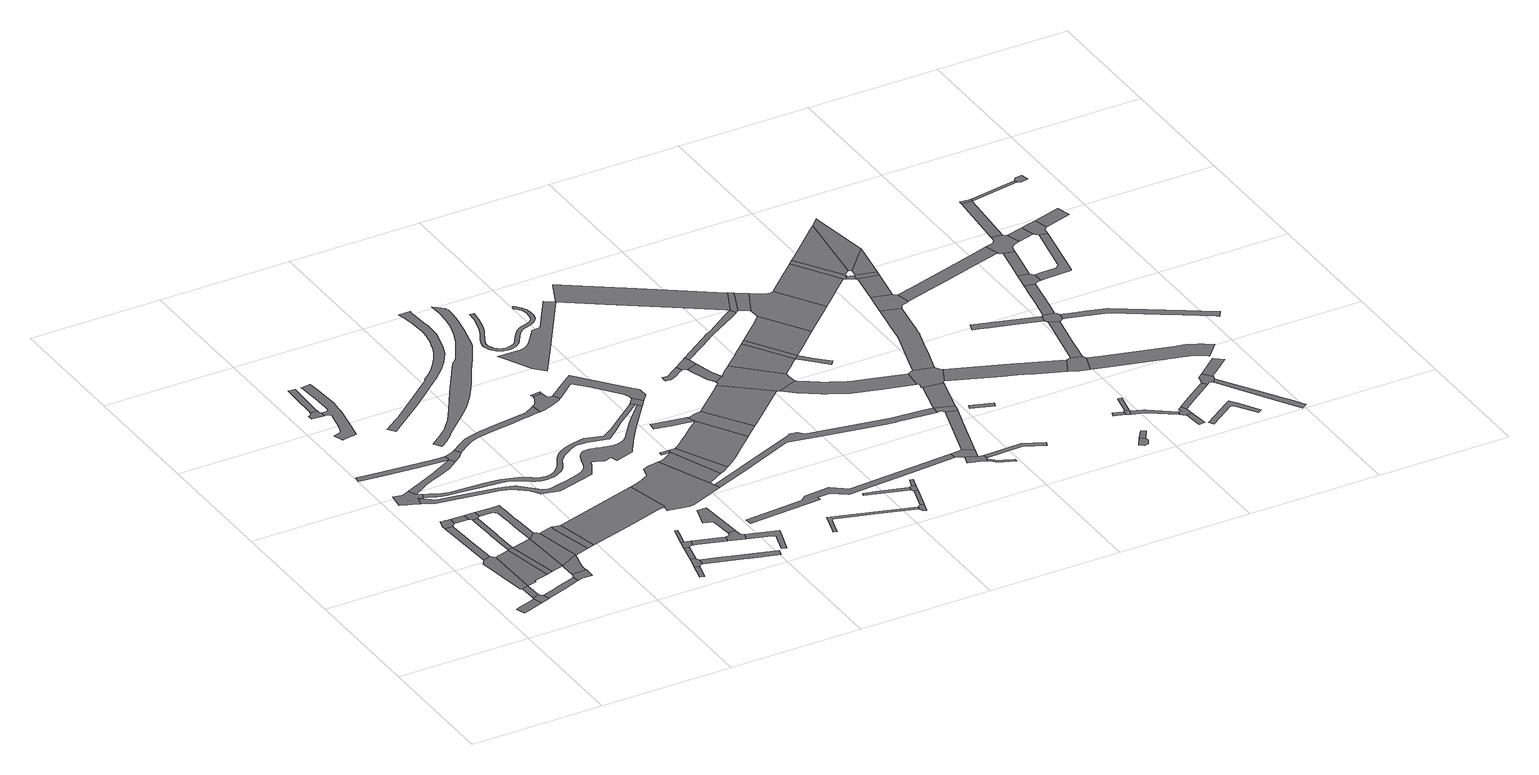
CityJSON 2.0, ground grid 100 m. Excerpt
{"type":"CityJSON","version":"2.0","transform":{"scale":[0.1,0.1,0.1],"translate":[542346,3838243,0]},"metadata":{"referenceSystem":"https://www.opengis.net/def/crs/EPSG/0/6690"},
"CityObjects":{
"road1":{"type":"Road","attributes":{"RoadStructureAttribute.sectionType":"1"},"geometry":[{"type":"MultiSurface","lod":"1","boundaries":[[[0,1,2,3,4,5,6,7]]]}]},
"road2":{"type":"Road","geometry":[{"type":"MultiSurface","lod":"1","boundaries":[[[8,9,10,0,7,11,12]]]}]},
"road3":{"type":"Road","attributes":{"RoadStructureAttribute.sectionType":"1"},"geometry":[{"type":"MultiSurface","lod":"1","boundaries":[[[13,14,10,9]]]}]},
"road4":{"type":"Road","geometry":[{"type":"MultiSurface","lod":"1","boundaries":[[[15,16,17,18,14,13,19]]]}]},
"road5":{"type":"Road","attributes":{"RoadStructureAttribute.sectionType":"1"},"geometry":[{"type":"MultiSurface","lod":"1","boundaries":[[[20,21,22,23,16,15]]]}]},
"road6":{"type":"Road","attributes":{"RoadStructureAttribute.sectionType":"1"},"geometry":[{"type":"MultiSurface","lod":"1","boundaries":[[[24,25,26,27,12,11,28,29,30,31]]]}]},
"road7":{"type":"Road","attributes":{"RoadStructureAttribute.sectionType":"1"},"geometry":[{"type":"MultiSurface","lod":"1","boundaries":[[[32,19,13,33,34,35,36]]]}]},
"road8":{"type":"Road","geometry":[{"type":"MultiSurface","lod":"1","boundaries":[[[37,38,39,40,41,23,22,42,43]]]}]},
"road9":{"type":"Road","geometry":[{"type":"MultiSurface","lod":"1","boundaries":[[[44,45,32,36,46]]]}]},
"road10":{"type":"Road","geometry":[{"type":"MultiSurface","lod":"1","boundaries":[[[47,48,49,50,51,52,53,54,55,56,57,58]]]}]},
"road11":{"type":"Road","attributes":{"RoadStructureAttribute.sectionType":"1"},"geometry":[{"type":"MultiSurface","lod":"1","boundaries":[[[43,42,59,60,61]]]}]},
"road12":{"type":"Road","attributes":{"RoadStructureAttribute.sectionType":"1"},"geometry":[{"type":"MultiSurface","lod":"1","boundaries":[[[62,44,46,63,64]]]}]},
"road13":{"type":"Road","attributes":{"RoadStructureAttribute.sectionType":"1"},"geometry":[{"type":"MultiSurface","lod":"1","boundaries":[[[65,66,67,68,69,70,71,72,73,74,75,76,77,45,44]]]}]},
"road14":{"type":"Road","geometry":[{"type":"MultiSurface","lod":"1","boundaries":[[[78,79,80,81,82,83,24,31,84,85]]]}]},
"road15":{"type":"Road","geometry":[{"type":"MultiSurface","lod":"1","boundaries":[[[86,61,60,70,69,87,88]]]}]},
"road16":{"type":"Road","attributes":{"RoadStructureAttribute.sectionType":"1"},"geometry":[{"type":"MultiSurface","lod":"1","boundaries":[[[89,90,91,92,64,93,94,95,81,80]]]}]},
"road17":{"type":"Road","attributes":{"RoadStructureAttribute.sectionType":"1"},"geometry":[{"type":"MultiSurface","lod":"1","boundaries":[[[96,97,98,99,100,101,102,103,88,87,104,105,106,107,108,109,110,62,111]]]}]},
"road18":{"type":"Road","geometry":[{"type":"MultiSurface","lod":"1","boundaries":[[[112,113,111,62,64,92,114]]]}]},
"road19":{"type":"Road","geometry":[{"type":"MultiSurface","lod":"1","boundaries":[[[115,116,117,118,119,120,121,122,123,124]]]}]},
"road20":{"type":"Road","geometry":[{"type":"MultiSurface","lod":"1","boundaries":[[[123,125,47,58,126,127,128,129,130,131]]]}]},
"road21":{"type":"Road","geometry":[{"type":"MultiSurface","lod":"1","boundaries":[[[132,133,134,114,92,135,136,137]]]}]},
"road22":{"type":"Road","geometry":[{"type":"MultiSurface","lod":"1","boundaries":[[[138,139,140,141,142,143,144,145,146,147,148,149]]]}]},
"road23":{"type":"Road","geometry":[{"type":"MultiSurface","lod":"1","boundaries":[[[150,137,136,151,152]]]}]},
"road24":{"type":"Road","attributes":{"RoadStructureAttribute.sectionType":"1"},"geometry":[{"type":"MultiSurface","lod":"1","boundaries":[[[153,154,155,138,149,156,157,158,159]]]}]},
"road25":{"type":"Road","geometry":[{"type":"MultiSurface","lod":"1","boundaries":[[[160,161,162,163,164,165,166,167,168,169,170,171,172,173,174,175,176,177,178,179,180,181,182,183,145,144,184,185,186,187,188,189,190,191,192,193,194,195,196,197,198]]]}]},
"road26":{"type":"Road","geometry":[{"type":"MultiSurface","lod":"1","boundaries":[[[199,200,124,123,131,201,202,203]]]}]},
"road27":{"type":"Road","attributes":{"RoadStructureAttribute.sectionType":"1"},"geometry":[{"type":"MultiSurface","lod":"1","boundaries":[[[204,205,206,207]]]}]},
"road28":{"type":"Road","geometry":[{"type":"MultiSurface","lod":"1","boundaries":[[[208,209,204,207,210,211,212,213,214,215,216]]]}]},
"road29":{"type":"Road","attributes":{"RoadStructureAttribute.sectionType":"7"},"geometry":[{"type":"MultiSurface","lod":"1","boundaries":[[[217,218,219,152,151,220,221,222,223,224]]]}]},
"road30":{"type":"Road","attributes":{"RoadStructureAttribute.sectionType":"1"},"geometry":[{"type":"MultiSurface","lod":"1","boundaries":[[[225,208,216,226,227]]]}]},
"road31":{"type":"Road","geometry":[{"type":"MultiSurface","lod":"1","boundaries":[[[228,225,227,229,230,231,232,233]]]}]},
"road32":{"type":"Road","geometry":[{"type":"MultiSurface","lod":"1","boundaries":[[[234,235,236,237,228,233]]]}]},
"road33":{"type":"Road","attributes":{"RoadStructureAttribute.sectionType":"1"},"geometry":[{"type":"MultiSurface","lod":"1","boundaries":[[[238,239,240,241,242,243,244,245,246,247,248,249,250,251,252,253,254,255,256,257,258,259,260,261,262,263,264,265,266,267,268,269,270,271,272,273,274,275,276,277,278,279,280,281,282,283,284,285,286,287,288,289,290,291,292,293,294,295,296,297,298,299,300,301,302,303,304,305,306,307,308,55,54,309,310,311,312,313,314,315,316,317,318,319,320,321,322,323,324,325,326,327,328,329,330,331,332,333,334,335,336,337]]]}]},
"road34":{"type":"Road","geometry":[{"type":"MultiSurface","lod":"1","boundaries":[[[338,339,340,341,342,343,344,345,346,347,348,349,350,351,352,353,354,355,356,357,358,359,360,361,362,363,364,365,366,367,368,369,370,371,372,373,374,375,376,377,378,379,380,381,382,383,384,385,386,387,57,56,388,389,390,391,392,393,394,395,396,397,398,399,400,401,402,403,404,405,406,407,408,409,410,411,412,413,414,415,416,417,418,419,420,421,422,423,424,425,426,427,428,429,430,431,432]]]}]},
"road35":{"type":"Road","attributes":{"RoadStructureAttribute.sectionType":"1"},"geometry":[{"type":"MultiSurface","lod":"1","boundaries":[[[433,232,231,434,435,436,437]]]}]},
"road36":{"type":"Road","attributes":{"RoadStructureAttribute.sectionType":"1"},"geometry":[{"type":"MultiSurface","lod":"1","boundaries":[[[438,439,440,213,212,441,442,443,444,445]]]}]},
"road37":{"type":"Road","attributes":{"RoadStructureAttribute.sectionType":"1"},"geometry":[{"type":"MultiSurface","lod":"1","boundaries":[[[446,447,448,449,450,451,452,453,454,455,456,457,458,459,460,461,462,199,203,463,464,465,466,467,468,469,470,471,472,473,474]]]}]},
"road38":{"type":"Road","attributes":{"function":"1","RoadStructureAttribute.sectionType":"1"},"geometry":[{"type":"MultiSurface","lod":"1","boundaries":[[[475,476,477,478,479,480,481,482,483,484,485,486,487,488,489,490,491,492,493,494,495,496,497,498,499,500,501,502,503,504,505,506,507,508,509,510,511,512,513,514,515,516,517,518,519,520,521]]]}]},
"road39":{"type":"Road","geometry":[{"type":"MultiSurface","lod":"1","boundaries":[[[522,523,524,525,526,527,528,529,530,531,532,437,436,533,534]]]}]},
"road40":{"type":"Road","attributes":{"RoadStructureAttribute.sectionType":"1"},"geometry":[{"type":"MultiSurface","lod":"1","boundaries":[[[535,536,537,538,527,526]]]}]},
"road41":{"type":"Road","attributes":{"function":"1","RoadStructureAttribute.sectionType":"1"},"geometry":[{"type":"MultiSurface","lod":"1","boundaries":[[[539,540,541,542,543,544,545,546,547,548,549,550,551,552,553,554,555,556,557,558,559,560,561,562,563,564,565,566,567,568,569,570,571,572,573,574,575,576,577,578,579,580,581,582,583,584,585]]]}]},
"road42":{"type":"Road","attributes":{"RoadStructureAttribute.sectionType":"1"},"geometry":[{"type":"MultiSurface","lod":"1","boundaries":[[[586,587,534,533,588,589,590,591,592,593,594,595,596]]]}]},
"road43":{"type":"Road","geometry":[{"type":"MultiSurface","lod":"1","boundaries":[[[597,598,599,600,601,602,603,604,605,606,607,608,217,224,609,610,611,612,613,614,615,616,617,618,619,620,621]]]}]},
"road44":{"type":"Road","attributes":{"RoadStructureAttribute.sectionType":"1"},"geometry":[{"type":"MultiSurface","lod":"1","boundaries":[[[622,623,624,625,626,627,628,629,630,631,632,633,446,474,634,635,636,637,638]]]}]},
"road45":{"type":"Road","geometry":[{"type":"MultiSurface","lod":"1","boundaries":[[[639,640,641,642,628,627]]]}]},
"road46":{"type":"Road","attributes":{"RoadStructureAttribute.sectionType":"1"},"geometry":[{"type":"MultiSurface","lod":"1","boundaries":[[[643,644,645,646,647,597,621,648,649,650]]]}]},
"road47":{"type":"Road","geometry":[{"type":"MultiSurface","lod":"1","boundaries":[[[651,652,653,654,643,655]]]}]},
"road48":{"type":"Road","attributes":{"RoadStructureAttribute.sectionType":"1"},"geometry":[{"type":"MultiSurface","lod":"1","boundaries":[[[656,655,643,650,657,658,659]]]}]},
"road49":{"type":"Road","attributes":{"RoadStructureAttribute.sectionType":"1"},"geometry":[{"type":"MultiSurface","lod":"1","boundaries":[[[660,661,662,663,664,665,666,667,668,638,637,669,670,671,672,673,674,675,676,677]]]}]},
"road50":{"type":"Road","attributes":{"RoadStructureAttribute.sectionType":"1"},"geometry":[{"type":"MultiSurface","lod":"1","boundaries":[[[678,679,680,681,682,683,684,685,686,687,659,658,688,689,690,691,692]]]}]},
"road51":{"type":"Road","attributes":{"RoadStructureAttribute.sectionType":"1"},"geometry":[{"type":"MultiSurface","lod":"1","boundaries":[[[693,694,695,696,697,698,699,700]]]}]},
"road52":{"type":"Road","geometry":[{"type":"MultiSurface","lod":"1","boundaries":[[[676,701,702,338,432,238,337,677]]]}]},
"road53":{"type":"Road","attributes":{"RoadStructureAttribute.sectionType":"1"},"geometry":[{"type":"MultiSurface","lod":"1","boundaries":[[[703,704,705,706,707,708,709,710,711,712,713,714,715,716,717,718]]]}]},
"road54":{"type":"Road","attributes":{"RoadStructureAttribute.sectionType":"1"},"geometry":[{"type":"MultiSurface","lod":"1","boundaries":[[[719,720,721,722,723,724,725,726,727,728,729,730,731,732,733,734,735,736,737,738,739,740,741,742,743,744,745,746,747,748,749,750,751,752,753,754,755,756,757,758,759,760,761,762,763,764,765,766,767,768,769,770,771,772,773,774,775,776,777,778,779,780,781,782,783,784,785,786,787,788,789,790,791,792,793,794,795,796,797,798,799,800,801,802,803,804,805,806,807,808,809,810,811,812,813,814,815,816,817,818,819,820,821,822,823]]]}]},
"road55":{"type":"Road","attributes":{"RoadStructureAttribute.sectionType":"1"},"geometry":[{"type":"MultiSurface","lod":"1","boundaries":[[[824,825,826,827,828,829,830,831,832,833,834,835,836,837]]]}]},
"road56":{"type":"Road","attributes":{"RoadStructureAttribute.sectionType":"1"},"geometry":[{"type":"MultiSurface","lod":"1","boundaries":[[[838,839,840,841,842,843,844,845,846,847,848,849,850]]]}]},
"road57":{"type":"Road","attributes":{"RoadStructureAttribute.sectionType":"1"},"geometry":[{"type":"MultiSurface","lod":"1","boundaries":[[[851,852,853,854,700,699,679,678,692,855]]]}]},
"road58":{"type":"Road","attributes":{"RoadStructureAttribute.sectionType":"1"},"geometry":[{"type":"MultiSurface","lod":"1","boundaries":[[[856,857,858,859,860,861]]]}]},
"road59":{"type":"Road","geometry":[{"type":"MultiSurface","lod":"1","boundaries":[[[862,718,717,863,864,865]]]}]},
"road60":{"type":"Road","attributes":{"RoadStructureAttribute.sectionType":"1"},"geometry":[{"type":"MultiSurface","lod":"1","boundaries":[[[866,862,865,867]]]}]},
"road61":{"type":"Road","geometry":[{"type":"MultiSurface","lod":"1","boundaries":[[[868,869,870,871,872,873,874,875,876,877,878,879,880,881,882,883,884,885,886]]]}]},
"road62":{"type":"Road","attributes":{"RoadStructureAttribute.sectionType":"1"},"geometry":[{"type":"MultiSurface","lod":"1","boundaries":[[[887,888,889,890,851,855,891,892,893]]]}]},
"road63":{"type":"Road","attributes":{"RoadStructureAttribute.sectionType":"1"},"geometry":[{"type":"MultiSurface","lod":"1","boundaries":[[[894,895,896,897,898,899,900,901,902,903,904,619,618,905,906,907,908,909,910,911,912,913,914,915,916]]]}]},
"road64":{"type":"Road","geometry":[{"type":"MultiSurface","lod":"1","boundaries":[[[917,861,860,866,867,918]]]}]},
"road65":{"type":"Road","geometry":[{"type":"MultiSurface","lod":"1","boundaries":[[[919,920,917,918]]]}]},
"road66":{"type":"Road","geometry":[{"type":"MultiSurface","lod":"1","boundaries":[[[921,922,923,924,925,868,886,926,927,928,929,930]]]}]},
"road67":{"type":"Road","attributes":{"RoadStructureAttribute.sectionType":"1"},"geometry":[{"type":"MultiSurface","lod":"1","boundaries":[[[931,932,929,928,933,934,935,936,937,938]]]}]},
"road68":{"type":"Road","geometry":[{"type":"MultiSurface","lod":"1","boundaries":[[[939,940,941,942,938,937,943,944,887,893,945,946,947,948,949]]]}]},
"road69":{"type":"Road","attributes":{"RoadStructureAttribute.sectionType":"1"},"geometry":[{"type":"MultiSurface","lod":"1","boundaries":[[[950,951,952,953,954,939,949,955,956,957,958,959,960]]]}]},
"road70":{"type":"Road","attributes":{"RoadStructureAttribute.sectionType":"1"},"geometry":[{"type":"MultiSurface","lod":"1","boundaries":[[[961,962,963,964,965,966,921,930,967,968,969,970,971,972,973,974,975,976,977,978,979,980]]]}]},
"road71":{"type":"Road","attributes":{"RoadStructureAttribute.sectionType":"1"},"geometry":[{"type":"MultiSurface","lod":"1","boundaries":[[[981,982,983,984,985,986,987,988,837,989,990,991,961,992]]]}]},
"road72":{"type":"Road","geometry":[{"type":"MultiSurface","lod":"1","boundaries":[[[993,994,995,850,849,996,997,998,999]]]}]},
"road73":{"type":"Road","geometry":[{"type":"MultiSurface","lod":"1","boundaries":[[[996,1000,1001,1002,1003,1004,1005,1006,1007,997]]]}]},
"road74":{"type":"Road","geometry":[{"type":"MultiSurface","lod":"1","boundaries":[[[1008,1009,950,960,1010]]]}]},
"road75":{"type":"Road","attributes":{"RoadStructureAttribute.sectionType":"1"},"geometry":[{"type":"MultiSurface","lod":"1","boundaries":[[[1011,1012,1013,1014,1015,1016,1017,1018,1019,1020,1021,1022,1023,947,946,1024,1025,1026,1027,1028,1029,1030,1031]]]}]},
"road76":{"type":"Road","geometry":[{"type":"MultiSurface","lod":"1","boundaries":[[[1032,1033,1034,1035,1036,1037,1038,1039,1040,1041,1004,1003]]]}]},
"road77":{"type":"Road","attributes":{"RoadStructureAttribute.sectionType":"1"},"geometry":[{"type":"MultiSurface","lod":"1","boundaries":[[[1042,1043,1044,1045,1046,1047,1010,960]]]}]},
"road78":{"type":"Road","attributes":{"RoadStructureAttribute.sectionType":"1"},"geometry":[{"type":"MultiSurface","lod":"1","boundaries":[[[1048,1049,999,998,1050,1051,1052,1053,1054]]]}]},
"road79":{"type":"Road","attributes":{"RoadStructureAttribute.sectionType":"1"},"geometry":[{"type":"MultiSurface","lod":"1","boundaries":[[[1055,1056,1057,1008,1010,1058,1059,1060]]]}]},
"road80":{"type":"Road","attributes":{"RoadStructureAttribute.sectionType":"1"},"geometry":[{"type":"MultiSurface","lod":"1","boundaries":[[[1061,1062,1063,1064,1006,1005]]]}]},
"road81":{"type":"Road","geometry":[{"type":"MultiSurface","lod":"1","boundaries":[[[992,961,980,1065,1066,1067]]]}]},
"road82":{"type":"Road","geometry":[{"type":"MultiSurface","lod":"1","boundaries":[[[916,915,1068,1069,1070,1048,1054,1071,1072,1073]]]}]},
"road83":{"type":"Road","attributes":{"RoadStructureAttribute.sectionType":"1"},"geometry":[{"type":"MultiSurface","lod":"1","boundaries":[[[1067,1066,1074,1075]]]}]},
"road84":{"type":"Road","attributes":{"RoadStructureAttribute.sectionType":"1"},"geometry":[{"type":"MultiSurface","lod":"1","boundaries":[[[1076,1077,1078,1079,1080,916,1073,1081,1082,1083,1084,1085]]]}]},
"road85":{"type":"Road","attributes":{"RoadStructureAttribute.sectionType":"1"},"geometry":[{"type":"MultiSurface","lod":"1","boundaries":[[[1086,1087,1088,1089]]]}]},
"road86":{"type":"Road","geometry":[{"type":"MultiSurface","lod":"1","boundaries":[[[1090,1091,1092,1093,1094,1075,1074,1095,1096,1055,1060,1097,1098,1099,1100]]]}]},
"road87":{"type":"Road","geometry":[{"type":"MultiSurface","lod":"1","boundaries":[[[1101,1031,1030,1102,1103,1104,1076,1085,1105,1106,1107,1108,1109,1110]]]}]},
"road88":{"type":"Road","attributes":{"RoadStructureAttribute.sectionType":"1"},"geometry":[{"type":"MultiSurface","lod":"1","boundaries":[[[1111,1112,1113,1114,1115,1116,1117,1101,1110,1118,1119,1120,1121,1122,1123,1124,1125,1126,1127]]]}]},
"road89":{"type":"Road","attributes":{"RoadStructureAttribute.sectionType":"1"},"geometry":[{"type":"MultiSurface","lod":"1","boundaries":[[[1128,1129,1130,1100,1099,1131,1132,1133]]]}]},
"road90":{"type":"Road","geometry":[{"type":"MultiSurface","lod":"1","boundaries":[[[1134,1135,1136,1137,1138,1139,1140,1141,1142,1143]]]}]},
"road91":{"type":"Road","attributes":{"RoadStructureAttribute.sectionType":"1"},"geometry":[{"type":"MultiSurface","lod":"1","boundaries":[[[1144,1145,1108,1107,1146,1147,1148,1149,1150,1151,1152,1153]]]}]},
"road92":{"type":"Road","geometry":[{"type":"MultiSurface","lod":"1","boundaries":[[[1154,1155,1156,1134,1143]]]}]},
"road93":{"type":"Road","geometry":[{"type":"MultiSurface","lod":"1","boundaries":[[[1157,1158,1128,1133,1159,1160,1161]]]}]},
"road94":{"type":"Road","geometry":[{"type":"MultiSurface","lod":"1","boundaries":[[[1162,1163,1111,1127,1164,1165,1166,1167,1168,1169,1170,1171,1172,1173]]]}]},
"road95":{"type":"Road","geometry":[{"type":"MultiSurface","lod":"1","boundaries":[[[1174,1175,1176,1177,1178]]]}]},
"road96":{"type":"Road","attributes":{"RoadStructureAttribute.sectionType":"1"},"geometry":[{"type":"MultiSurface","lod":"1","boundaries":[[[1179,1180,1181,1182,1183,1160,1159,1184,1185,1186,1187,1188,1189]]]}]},
"road97":{"type":"Road","geometry":[{"type":"MultiSurface","lod":"1","boundaries":[[[1190,1191,1178,1177,1192,1193,1194,1195]]]}]},
"road98":{"type":"Road","attributes":{"RoadStructureAttribute.sectionType":"1"},"geometry":[{"type":"MultiSurface","lod":"1","boundaries":[[[1196,1162,1173,1197]]]}]},
"road99":{"type":"Road","geometry":[{"type":"MultiSurface","lod":"1","boundaries":[[[1198,1199,1200,1201,1157,1161,1202,1203,1204]]]}]},
"road100":{"type":"Road","attributes":{"RoadStructureAttribute.sectionType":"1"},"geometry":[{"type":"MultiSurface","lod":"1","boundaries":[[[1205,1206,1207,1208,1190,1195]]]}]},
"road101":{"type":"Road","geometry":[{"type":"MultiSurface","lod":"1","boundaries":[[[1209,1210,1211,1189,1188,1196,1197,1212,1213]]]}]},
"road102":{"type":"Road","attributes":{"RoadStructureAttribute.sectionType":"1"},"geometry":[{"type":"MultiSurface","lod":"1","boundaries":[[[1214,1215,1216,1194,1193,1217,1218,1219,1220,1221]]]}]},
"road103":{"type":"Road","attributes":{"RoadStructureAttribute.sectionType":"1"},"geometry":[{"type":"MultiSurface","lod":"1","boundaries":[[[1222,1223,1224,1225,1209,1213,1226]]]}]},
"road104":{"type":"Road","geometry":[{"type":"MultiSurface","lod":"1","boundaries":[[[1227,1228,1153,1152,1229,1230,1231,1232,1233,1234,1235,1236]]]}]},
"road105":{"type":"Road","geometry":[{"type":"MultiSurface","lod":"1","boundaries":[[[1237,1198,1204,1238,1239,1240,1222,1226]]]}]},
"road106":{"type":"Road","attributes":{"RoadStructureAttribute.sectionType":"1"},"geometry":[{"type":"MultiSurface","lod":"1","boundaries":[[[1241,1242,1243,1244,1245,1246,1247,1248,1249]]]}]},
"road107":{"type":"Road","geometry":[{"type":"MultiSurface","lod":"1","boundaries":[[[1250,1251,1252,1253,1254,1255,1256,1221,1220,1257,1246,1245,1258]]]}]},
"road108":{"type":"Road","attributes":{"RoadStructureAttribute.sectionType":"1"},"geometry":[{"type":"MultiSurface","lod":"1","boundaries":[[[1259,1260,1261,1262,1263,1264,1265,1266,1267,1268,1269]]]}]},
"road109":{"type":"Road"},
"road110":{"type":"Road","attributes":{"RoadStructureAttribute.sectionType":"1"},"geometry":[{"type":"MultiSurface","lod":"1","boundaries":[[[1270,1271,1227,1236,1272,1273,1274]]]}]},
"road111":{"type":"Road","attributes":{"RoadStructureAttribute.sectionType":"1"},"geometry":[{"type":"MultiSurface","lod":"1","boundaries":[[[1275,1276,1277,1278,1279,1280,1171,1170,1281,1282,1283,1284,1285]]]}]},
"road112":{"type":"Road","attributes":{"RoadStructureAttribute.sectionType":"1"},"geometry":[{"type":"MultiSurface","lod":"1","boundaries":[[[1286,1287,1288,1289,1250,1258,1290,1291]]]}]},
"road113":{"type":"Road","attributes":{"RoadStructureAttribute.sectionType":"1"},"geometry":[{"type":"MultiSurface","lod":"1","boundaries":[[[1292,1293,1294,1295,1296,1297,1298,1299,1300,1301,1302]]]}]},
"road114":{"type":"Road","geometry":[{"type":"MultiSurface","lod":"1","boundaries":[[[1303,1269,1268,1304,1270,1274,1305,1306,1307,1308,1309,1310,1311]]]}]},
"road115":{"type":"Road","attributes":{"RoadStructureAttribute.sectionType":"1"},"geometry":[{"type":"MultiSurface","lod":"1","boundaries":[[[1312,1313,1314,1315,1316,1317,1318,1319,1320,1321,1322,1233,1232,1323,1324,1325,1326,1327,1328]]]}]},
"road116":{"type":"Road","attributes":{"RoadStructureAttribute.sectionType":"1"},"geometry":[{"type":"MultiSurface","lod":"1","boundaries":[[[1329,1330,1331,1303,1311,1332,1333,1334,1335,1336,1337]]]}]},
"road117":{"type":"Road","geometry":[{"type":"MultiSurface","lod":"1","boundaries":[[[1338,1339,1340,1341,1286,1291,1342,1343,1344,1345,1346]]]}]},
"road118":{"type":"Road","geometry":[{"type":"MultiSurface","lod":"1","boundaries":[[[1347,1329,1337,1348,1349,1350,1351,1352]]]}]},
"road119":{"type":"Road","attributes":{"RoadStructureAttribute.sectionType":"1"},"geometry":[{"type":"MultiSurface","lod":"1","boundaries":[[[1353,1354,1355,1344,1343,1356,1357,1358]]]}]},
"road120":{"type":"Road","attributes":{"RoadStructureAttribute.sectionType":"1"},"geometry":[{"type":"MultiSurface","lod":"1","boundaries":[[[1359,1360,1361,1338,1346,1362,1363,1364]]]}]},
"road121":{"type":"Road","attributes":{"RoadStructureAttribute.sectionType":"1"},"geometry":[{"type":"MultiSurface","lod":"1","boundaries":[[[1365,1366,1347,1352,1367,1368]]]}]},
"road122":{"type":"Road","attributes":{"RoadStructureAttribute.sectionType":"1"},"geometry":[{"type":"MultiSurface","lod":"1","boundaries":[[[1369,1370,1371,1372,1373,1308,1307,1374,1375,1376,1377,1378,1379,1380,1381,1382]]]}]},
"road123":{"type":"Road","geometry":[{"type":"MultiSurface","lod":"1","boundaries":[[[1383,1384,1385,1386,1387,1275,1285,1388,1389,1365,1368,1390,1391,1392,1393,1394,1395]]]}]},
"road124":{"type":"Road","attributes":{"RoadStructureAttribute.sectionType":"1"},"geometry":[{"type":"MultiSurface","lod":"1","boundaries":[[[1396,1397,1398,1399,1400,1351,1350,1401,1402,1403,1404]]]}]},
"road125":{"type":"Road","attributes":{"RoadStructureAttribute.sectionType":"1"},"geometry":[{"type":"MultiSurface","lod":"1","boundaries":[[[1405,1383,1395,1406,1407]]]}]},
"road126":{"type":"Road","attributes":{"RoadStructureAttribute.sectionType":"1"},"geometry":[{"type":"MultiSurface","lod":"1","boundaries":[[[1408,1393,1392,1409]]]}]},
"road127":{"type":"Road","geometry":[{"type":"MultiSurface","lod":"1","boundaries":[[[1410,1411,1405,1407,1412,1413]]]}]},
"road128":{"type":"Road","geometry":[{"type":"MultiSurface","lod":"1","boundaries":[[[1414,1415,1416,1417,1408,1409,1418,1419,1396,1404,1420,1421,1422,1423]]]}]},
"road129":{"type":"Road","attributes":{"RoadStructureAttribute.sectionType":"1"},"geometry":[{"type":"MultiSurface","lod":"1","boundaries":[[[1424,1413,1412,1425]]]}]},
"road130":{"type":"Road","attributes":{"RoadStructureAttribute.sectionType":"1"},"geometry":[{"type":"MultiSurface","lod":"1","boundaries":[[[1426,1414,1423,1427]]]}]},
"road131":{"type":"Road","geometry":[{"type":"MultiSurface","lod":"1","boundaries":[[[1428,1429,1430,1424,1425,1431,1432,1433,1434]]]}]}
},
"vertices":[
[283,420,0],[248,408,0],[155,375,0],[118,363,0],[142,296,0],[185,311,0],[259,337,0],[306,353,0],
[346,443,0],[339,449,0],[291,437,0],[380,379,0],[362,430,0],
[330,586,0],[283,569,0],
[295,1041,0],[238,1015,0],[213,980,0],[269,577,0],[326,1014,0],
[286,1211,0],[272,1488,0],[271,1502,0],[212,1498,0],
[650,530,0],[631,523,0],[520,485,0],[438,457,0],[397,385,0],[536,433,0],[646,473,0],[662,479,0],
[445,1049,0],[405,605,0],[411,621,0],[446,631,0],[521,653,0],
[289,1588,0],[268,1588,0],[237,1589,0],[226,1590,0],[211,1530,0],[300,1528,0],[301,1587,0],
[486,1061,0],[445,1059,0],[566,666,0],
[235,2039,0],[193,2019,0],[170,2016,0],[107,2027,0],[93,1909,0],[142,1891,0],[211,1866,0],[227,1858,0],[246,1932,0],[281,1918,0],[298,1960,0],[262,1982,0],
[329,1528,0],[409,1525,0],[410,1585,0],
[642,1108,0],[599,676,0],[661,694,0],
[478,1237,0],[478,1242,0],[476,1271,0],[468,1498,0],[468,1506,0],[428,1504,0],[428,1497,0],[429,1475,0],[432,1404,0],[436,1295,0],[437,1262,0],[438,1236,0],[440,1189,0],
[778,558,0],[778,577,0],[772,577,0],[665,568,0],[666,554,0],[663,549,0],[704,493,0],[775,488,0],
[464,1584,0],[488,1523,0],[489,1583,0],
[774,632,0],[781,664,0],[802,746,0],[809,773,0],[662,681,0],[662,674,0],[664,624,0],
[691,1322,0],[685,1409,0],[681,1474,0],[679,1517,0],[676,1554,0],[675,1579,0],[626,1580,0],[573,1581,0],[594,1521,0],[622,1496,0],[626,1405,0],[629,1370,0],[633,1291,0],[638,1207,0],[640,1156,0],[700,1160,0],
[721,1146,0],[711,1153,0],[736,1137,0],
[633,2307,0],[621,2307,0],[472,2320,0],[176,2348,0],[12,2362,0],[8,2313,0],[172,2298,0],[468,2271,0],[673,2252,0],[672,2306,0],
[481,2153,0],[339,2027,0],[380,2051,0],[472,2092,0],[479,2095,0],[615,2154,0],[700,2215,0],
[846,1168,0],[838,1166,0],[830,1164,0],[820,776,0],[918,806,0],[841,1139,0],
[160,3241,0],[158,3228,0],[151,3218,0],[141,3210,0],[131,3205,0],[129,3167,0],[224,3162,0],[226,3204,0],[221,3206,0],[216,3214,0],[213,3224,0],[213,3236,0],
[848,1167,0],[976,824,0],[907,1154,0],
[172,3558,0],[168,3430,0],[163,3258,0],[213,3269,0],[216,3377,0],[222,3546,0],[222,3554,0],
[184,2831,0],[207,2839,0],[209,2834,0],[293,2848,0],[297,2871,0],[299,2878,0],[319,2992,0],[348,3152,0],[355,3192,0],[362,3282,0],[348,3463,0],[341,3559,0],[268,3551,0],[268,3548,0],[276,3431,0],[283,3343,0],[286,3283,0],[286,3265,0],[282,3219,0],[280,3208,0],[278,3207,0],[268,3204,0],[253,3201,0],[238,3201,0],[244,3161,0],[256,3159,0],[266,3154,0],[271,3150,0],[269,3140,0],[270,3136,0],[256,3066,0],[249,3026,0],[236,2976,0],[233,2965,0],[220,2927,0],[220,2926,0],[187,2915,0],[153,2904,0],[179,2830,0],
[763,2342,0],[724,2320,0],[743,2246,0],[747,2250,0],[792,2298,0],
[1425,248,0],[1395,120,0],[1427,108,0],[1461,235,0],
[1450,351,0],[1429,261,0],[1468,246,0],[1479,252,0],[1493,253,0],[1499,311,0],[1491,321,0],[1487,330,0],[1486,338,0],
[1562,1353,0],[959,1170,0],[918,1157,0],[986,827,0],[1295,920,0],[1613,1017,0],[1614,1011,0],[1635,1018,0],
[1483,493,0],[1518,475,0],[1521,484,0],
[1501,569,0],[1527,490,0],[1537,497,0],[1548,498,0],[1571,548,0],[1522,563,0],
[1549,674,0],[1558,708,0],[1543,712,0],[1537,713,0],
[2119,2248,0],[2046,2168,0],[2021,2141,0],[1955,2064,0],[1837,1915,0],[1836,1914,0],[1827,1906,0],[1822,1901,0],[1813,1895,0],[1807,1891,0],[1792,1884,0],[1777,1879,0],[1769,1877,0],[1766,1877,0],[1759,1875,0],[1745,1874,0],[1724,1873,0],[1711,1874,0],[1702,1875,0],[1685,1879,0],[1658,1885,0],[1623,1895,0],[1605,1900,0],[1578,1906,0],[1564,1909,0],[1549,1911,0],[1541,1911,0],[1530,1911,0],[1519,1909,0],[1514,1908,0],[1509,1906,0],[1500,1901,0],[1497,1899,0],[1491,1895,0],[1486,1890,0],[1476,1880,0],[1471,1874,0],[1463,1862,0],[1456,1848,0],[1452,1839,0],[1445,1819,0],[1426,1760,0],[1419,1741,0],[1415,1732,0],[1408,1721,0],[1405,1716,0],[1399,1708,0],[1389,1698,0],[1379,1690,0],[1371,1685,0],[1355,1677,0],[1331,1666,0],[1314,1660,0],[1281,1649,0],[1216,1631,0],[1173,1620,0],[1121,1607,0],[1086,1599,0],[1084,1599,0],[1065,1601,0],[1055,1603,0],[1048,1605,0],[1046,1606,0],[1043,1608,0],[1025,1620,0],[904,1741,0],[886,1749,0],[857,1758,0],[783,1780,0],[468,1831,0],[344,1854,0],[319,1812,0],[642,1765,0],[762,1747,0],[820,1730,0],[855,1715,0],[888,1693,0],[921,1666,0],[949,1639,0],[974,1602,0],[992,1570,0],[1125,1541,0],[1412,1620,0],[1473,1724,0],[1484,1760,0],[1494,1757,0],[1551,1739,0],[1560,1735,0],[1559,1733,0],[1577,1730,0],[1634,1747,0],[1650,1694,0],[1790,1737,0],[1816,1777,0],[1823,1788,0],[1866,1854,0],[1885,1882,0],[1960,1989,0],[2101,2169,0],[2143,2220,0],
[2085,2280,0],[1997,2210,0],[1944,2167,0],[1822,2070,0],[1821,2069,0],[1732,2010,0],[1678,2026,0],[1622,2042,0],[1593,2046,0],[1567,2045,0],[1538,2040,0],[1516,2036,0],[1465,2022,0],[1441,2013,0],[1424,2005,0],[1406,1997,0],[1374,1977,0],[1361,1967,0],[1359,1966,0],[1349,1957,0],[1343,1951,0],[1331,1936,0],[1316,1918,0],[1304,1899,0],[1283,1859,0],[1266,1831,0],[1241,1799,0],[1226,1786,0],[1210,1775,0],[1176,1757,0],[1157,1752,0],[1148,1750,0],[1134,1748,0],[1114,1750,0],[1096,1754,0],[1064,1769,0],[1042,1783,0],[1000,1810,0],[968,1828,0],[941,1840,0],[885,1857,0],[854,1864,0],[835,1866,0],[816,1868,0],[720,1878,0],[454,1892,0],[440,1896,0],[418,1905,0],[382,1921,0],[340,1940,0],[309,1907,0],[369,1884,0],[399,1874,0],[439,1866,0],[523,1857,0],[642,1846,0],[690,1842,0],[823,1828,0],[878,1820,0],[941,1792,0],[1019,1738,0],[1042,1729,0],[1077,1718,0],[1095,1715,0],[1126,1712,0],[1141,1712,0],[1164,1715,0],[1179,1719,0],[1207,1728,0],[1227,1739,0],[1254,1758,0],[1272,1774,0],[1282,1787,0],[1299,1813,0],[1307,1828,0],[1321,1859,0],[1334,1881,0],[1339,1887,0],[1357,1906,0],[1362,1911,0],[1368,1916,0],[1374,1921,0],[1412,1948,0],[1449,1971,0],[1457,1975,0],[1481,1986,0],[1514,1995,0],[1531,1997,0],[1549,1997,0],[1586,1992,0],[1744,1956,0],[1815,2015,0],[1907,2098,0],[1996,2168,0],[2109,2258,0],
[1742,496,0],[1582,488,0],[1758,434,0],[1785,426,0],[1797,479,0],
[1798,221,0],[1772,228,0],[1619,275,0],[1629,212,0],[1762,172,0],[1803,159,0],[2009,97,0],[2026,152,0],
[1500,2573,0],[1480,2561,0],[1468,2555,0],[1438,2539,0],[1431,2536,0],[1424,2532,0],[1398,2525,0],[1374,2521,0],[1248,2503,0],[1239,2502,0],[1120,2486,0],[1103,2483,0],[1033,2471,0],[1025,2470,0],[961,2456,0],[899,2433,0],[838,2398,0],[867,2354,0],[921,2385,0],[976,2406,0],[1035,2419,0],[1075,2426,0],[1128,2434,0],[1255,2451,0],[1360,2467,0],[1405,2473,0],[1409,2474,0],[1485,2488,0],[1509,2492,0],
[1308,4000,0],[1319,3934,0],[1323,3903,0],[1329,3842,0],[1331,3785,0],[1330,3756,0],[1326,3714,0],[1320,3675,0],[1314,3650,0],[1300,3599,0],[1285,3556,0],[1276,3535,0],[1262,3503,0],[1244,3470,0],[1230,3448,0],[1202,3405,0],[1171,3362,0],[1145,3332,0],[1101,3283,0],[1041,3233,0],[1045,3228,0],[659,2910,0],[646,2901,0],[613,2878,0],[505,2801,0],[546,2747,0],[685,2857,0],[826,2968,0],[973,3088,0],[1020,3131,0],[1114,3207,0],[1156,3247,0],[1201,3291,0],[1228,3324,0],[1261,3365,0],[1321,3458,0],[1355,3545,0],[1373,3607,0],[1395,3704,0],[1400,3763,0],[1400,3821,0],[1395,3877,0],[1390,3928,0],[1386,3973,0],[1385,4016,0],[1388,4044,0],[1300,4041,0],
[1910,451,0],[1905,457,0],[1901,463,0],[1898,473,0],[1894,520,0],[1838,513,0],[1837,500,0],[1832,491,0],[1827,485,0],[1819,481,0],[1811,479,0],[1905,390,0],[1921,444,0],
[1866,865,0],[1801,871,0],[1750,709,0],[1824,688,0],
[1543,4020,0],[1548,3924,0],[1543,3838,0],[1530,3755,0],[1516,3696,0],[1491,3627,0],[1460,3550,0],[1351,3360,0],[1301,3315,0],[1172,3113,0],[1101,3000,0],[987,2813,0],[914,2699,0],[872,2650,0],[841,2614,0],[778,2559,0],[681,2488,0],[718,2430,0],[770,2467,0],[794,2488,0],[816,2508,0],[860,2553,0],[912,2603,0],[913,2604,0],[1020,2701,0],[1077,2755,0],[1104,2783,0],[1130,2814,0],[1182,2880,0],[1198,2903,0],[1205,2912,0],[1248,2977,0],[1289,3042,0],[1368,3176,0],[1411,3246,0],[1440,3293,0],[1465,3335,0],[1509,3410,0],[1528,3447,0],[1542,3478,0],[1555,3537,0],[1587,3664,0],[1609,3784,0],[1618,3862,0],[1619,3936,0],[1610,3936,0],[1610,3959,0],
[2120,267,0],[2153,373,0],[2077,337,0],[2084,332,0],[2090,324,0],[2094,315,0],[2094,305,0],[2084,274,0],[2054,173,0],[2049,164,0],[2084,154,0],
[1880,1540,0],[1790,1521,0],[1746,1503,0],[1728,1421,0],[1725,1420,0],[1703,1410,0],[1701,1409,0],[1678,1398,0],[1679,1394,0],[1671,1391,0],[1656,1386,0],[1595,1363,0],[1635,1019,0],[1635,1017,0],[1624,967,0],[1628,967,0],[1781,935,0],[1820,943,0],[1891,973,0],[1920,985,0],[2012,1022,0],[2075,1049,0],[2061,1096,0],[2052,1121,0],[2046,1133,0],
[1673,2622,0],[1664,2625,0],[1651,2629,0],[1643,2636,0],[1639,2649,0],[1635,2691,0],[1564,2679,0],[1557,2651,0],[1548,2630,0],[1534,2607,0],[1526,2596,0],[1518,2588,0],[1547,2498,0],[1625,2523,0],[1689,2557,0],[1710,2573,0],[1684,2627,0],
[1633,2705,0],[1632,2716,0],[1559,2704,0],[1565,2683,0],
[2014,1603,0],[2009,1600,0],[2008,1599,0],[1926,1549,0],[1900,1544,0],[2057,1139,0],[2126,1175,0],[2171,1201,0],
[1948,1636,0],[1947,1622,0],[1946,1609,0],[2009,1603,0],[2011,1634,0],
[2027,1633,0],[2201,1218,0],[2254,1253,0],[2063,1632,0],
[2233,2330,0],[2233,2405,0],[2229,2411,0],[2201,2446,0],[2190,2459,0],[2143,2513,0],[1908,2799,0],[1787,2707,0],[1709,2646,0],[1759,2611,0],[1853,2694,0],[1872,2699,0],[1956,2601,0],[2100,2418,0],[2117,2396,0],[2125,2367,0],[2128,2345,0],[2187,2274,0],
[2491,1652,0],[2353,1874,0],[2352,1871,0],[2318,1842,0],[2276,1806,0],[2197,1738,0],[2184,1727,0],[2138,1688,0],[2096,1655,0],[2082,1643,0],[2307,1291,0],[2366,1341,0],[2447,1416,0],[2559,1517,0],[2569,1527,0],
[2071,1983,0],[2067,1952,0],[2062,1922,0],[2185,1901,0],[2306,1881,0],[2348,1874,0],[2351,1874,0],[2333,1942,0],
[2118,2320,0],[2105,2309,0],
[2852,258,0],[2680,311,0],[2516,362,0],[2513,362,0],[2466,208,0],[2458,179,0],[2483,172,0],[2492,203,0],[2524,310,0],[2529,317,0],[2534,322,0],[2541,322,0],[2709,272,0],[2840,233,0],[3105,153,0],[3112,178,0],
[2026,3708,0],[2035,3697,0],[2043,3682,0],[2048,3671,0],[2054,3648,0],[2056,3631,0],[2056,3619,0],[2054,3596,0],[2049,3574,0],[2045,3564,0],[2037,3550,0],[2022,3536,0],[2011,3529,0],[1986,3519,0],[1953,3509,0],[1932,3501,0],[1905,3484,0],[1893,3475,0],[1880,3463,0],[1857,3438,0],[1840,3415,0],[1809,3367,0],[1795,3347,0],[1787,3338,0],[1777,3331,0],[1754,3322,0],[1730,3317,0],[1719,3316,0],[1702,3318,0],[1692,3321,0],[1674,3329,0],[1658,3340,0],[1650,3346,0],[1641,3358,0],[1636,3368,0],[1629,3389,0],[1624,3409,0],[1623,3419,0],[1624,3430,0],[1629,3450,0],[1644,3483,0],[1678,3545,0],[1695,3579,0],[1702,3596,0],[1712,3622,0],[1727,3682,0],[1736,3718,0],[1739,3735,0],[1741,3760,0],[1744,3793,0],[1748,3810,0],[1715,3809,0],[1714,3797,0],[1711,3762,0],[1709,3739,0],[1707,3724,0],[1698,3690,0],[1683,3631,0],[1674,3607,0],[1668,3591,0],[1652,3559,0],[1617,3496,0],[1601,3461,0],[1594,3435,0],[1593,3419,0],[1594,3404,0],[1600,3381,0],[1608,3356,0],[1616,3341,0],[1628,3326,0],[1639,3316,0],[1659,3302,0],[1682,3292,0],[1696,3288,0],[1718,3286,0],[1734,3287,0],[1762,3293,0],[1791,3305,0],[1806,3315,0],[1818,3328,0],[1834,3350,0],[1865,3398,0],[1881,3419,0],[1901,3442,0],[1912,3452,0],[1922,3459,0],[1945,3474,0],[1963,3480,0],[1997,3490,0],[2025,3503,0],[2041,3512,0],[2060,3531,0],[2072,3550,0],[2078,3565,0],[2084,3592,0],[2086,3619,0],[2086,3633,0],[2083,3654,0],[2076,3681,0],[2070,3695,0],[2060,3714,0],[2048,3728,0],[2027,3750,0],[2018,3759,0],[2005,3729,0],
[2226,3711,0],[2042,3431,0],[1980,3427,0],[1879,3299,0],[1855,3277,0],[1827,3257,0],[1789,3246,0],[1613,3248,0],[1640,3198,0],[1731,3011,0],[1737,3005,0],[1808,2921,0],[1968,3165,0],[2296,3663,0],
[2826,603,0],[2713,687,0],[2523,675,0],[2473,634,0],[2026,602,0],[2029,545,0],[2589,585,0],[2586,615,0],[2683,621,0],[2789,546,0],[3276,580,0],[3638,608,0],[3637,662,0],
[2449,1962,0],[2400,1950,0],[2358,1940,0],[2353,1939,0],[2672,1621,0],
[2964,486,0],[2874,513,0],[2864,488,0],[2951,461,0],[3180,391,0],[3180,421,0],
[3137,191,0],[3116,121,0],[3140,110,0],[3161,181,0],
[3188,366,0],[3214,359,0],
[2584,2537,0],[2568,2526,0],[2524,2494,0],[2509,2483,0],[2490,2472,0],[2474,2466,0],[2459,2465,0],[2448,2467,0],[2442,2468,0],[2440,2468,0],[2438,2444,0],[2436,2419,0],[2448,2418,0],[2470,2417,0],[2483,2418,0],[2497,2422,0],[2522,2434,0],[2564,2463,0],[2605,2490,0],
[2707,2199,0],[2681,2174,0],[2652,2148,0],[2581,2083,0],[2693,1640,0],[2903,1833,0],[3022,1942,0],
[3760,1236,0],[3520,1255,0],[2915,1366,0],[2902,1380,0],[2878,1407,0],[2821,1416,0],[2812,1407,0],[2805,1404,0],[2332,1207,0],[2288,1189,0],[2236,1167,0],[2307,1145,0],[2759,1333,0],[2767,1331,0],[2967,1295,0],[3369,1221,0],[3447,1207,0],[3495,1198,0],[3518,1194,0],[3537,1193,0],[3762,1175,0],[3823,1170,0],[3828,1230,0],
[3207,432,0],[3233,424,0],
[3257,502,0],[3232,504,0],
[2697,2615,0],[2666,2591,0],[2662,2587,0],[2624,2563,0],[2609,2553,0],[2612,2488,0],[2625,2483,0],[2637,2478,0],[2725,2509,0],[2708,2575,0],
[2767,2351,0],[2758,2372,0],[2650,2413,0],[2671,2351,0],[2691,2301,0],[2693,2299,0],[2721,2241,0],[2795,2284,0],
[2896,2377,0],[2851,2336,0],[2809,2296,0],[2800,2288,0],[2725,2234,0],[2725,2215,0],[3025,1940,0],[3039,1928,0],[3192,1994,0],[3186,2064,0],[3184,2096,0],
[3116,2582,0],[3046,2517,0],[3021,2494,0],[2983,2459,0],[2948,2426,0],[3210,2121,0],[3274,2181,0],[3301,2206,0],[3318,2221,0],[3322,2225,0],[3335,2237,0],
[3261,2996,0],[3250,2990,0],[3197,2953,0],[3012,2827,0],[2980,2812,0],[2768,2664,0],[2720,2582,0],[2756,2608,0],[2780,2624,0],[2785,2628,0],[2791,2632,0],[2875,2690,0],[2990,2767,0],[3003,2776,0],[3085,2827,0],[3225,2909,0],[3239,2917,0],[3251,2926,0],[3275,2942,0],[3284,2949,0],
[3294,3243,0],[3021,3431,0],[2796,3586,0],[2755,3614,0],[2727,3633,0],[2433,3836,0],[2414,3849,0],[2387,3868,0],[2574,3472,0],[2883,3259,0],[3247,3006,0],[3356,3200,0],
[3724,654,0],[3723,654,0],[3727,669,0],[3700,579,0],[3778,541,0],[3806,632,0],[3728,668,0],
[3678,506,0],[3760,482,0],[3794,470,0],[3803,463,0],[3817,480,0],[3822,498,0],[3821,535,0],[3801,535,0],
[3148,2612,0],[3129,2594,0],[3367,2267,0],
[3842,1712,0],[3684,1756,0],[3607,1778,0],[3534,1798,0],[3511,1805,0],[3496,1810,0],[3458,1828,0],[3415,1849,0],[3387,1863,0],[3343,1885,0],[3326,1897,0],[3266,1938,0],[3199,1987,0],[3129,1850,0],[3264,1758,0],[3302,1739,0],[3389,1694,0],[3435,1670,0],[3644,1612,0],[3879,1547,0],[3899,1696,0],
[3822,448,0],[3852,420,0],[3893,398,0],[3933,381,0],[3978,364,0],[3980,384,0],[3943,399,0],[3912,414,0],[3877,431,0],[3852,450,0],
[3387,2182,0],[3506,2054,0],[3509,2052,0],[3522,2069,0],[3536,2087,0],[3446,2182,0],
[3871,1148,0],[3868,1137,0],[3813,655,0],[3908,971,0],[3936,1064,0],[3940,1078,0],[3954,1123,0],
[3383,2832,0],[3303,2757,0],[3246,2704,0],[3428,2325,0],[3565,2453,0],[3604,2489,0],
[4101,505,0],[4255,437,0],[4269,472,0],[4116,543,0],
[3296,2958,0],[3305,2965,0],[3392,3175,0],
[3839,1169,0],[3855,1168,0],[3865,1156,0],[3958,1139,0],[3963,1153,0],[3970,1181,0],
[3378,2918,0],[3477,3119,0],
[3896,1494,0],[3873,1407,0],[3868,1384,0],[3835,1259,0],[3831,1240,0],[3993,1272,0],[4012,1347,0],[4018,1368,0],[4020,1376,0],[4044,1474,0],
[4201,1048,0],[4213,1083,0],[4051,1141,0],[4038,1106,0],
[3626,3060,0],[3609,3057,0],[3589,3057,0],[3571,3059,0],[3556,3067,0],[3379,2902,0],[3381,2863,0],[3661,2543,0],[3789,2662,0],[3850,2718,0],[3631,3062,0],
[3944,1716,0],[3898,1542,0],[3891,1516,0],[3887,1497,0],[4048,1490,0],[4054,1492,0],[4063,1495,0],[4127,1630,0],[4114,1635,0],[4091,1681,0],
[4132,2494,0],[4127,2464,0],[4078,2189,0],[4069,2135,0],[4035,2022,0],[4023,1979,0],[3995,1886,0],[4152,1888,0],[4166,1936,0],[4170,1948,0],[4201,2054,0],[4210,2086,0],[4216,2103,0],[4219,2122,0],[4231,2190,0],[4245,2272,0],[4276,2449,0],
[3902,3314,0],[3739,3163,0],[3642,3073,0],[3914,2778,0],[4007,2865,0],[4121,2971,0],
[4838,211,0],[4830,199,0],[4802,153,0],[4790,134,0],[4823,113,0],[4834,115,0],[4854,118,0],[4880,163,0],[4877,165,0],[4874,186,0],
[4516,1482,0],[4172,1613,0],[4394,1369,0],[4431,1355,0],[4432,1354,0],[4526,1319,0],[4570,1303,0],[4640,1274,0],[4840,1193,0],[4908,1324,0],
[4924,266,0],[4907,277,0],[4891,288,0],
[3937,3347,0],[3910,3322,0],[4137,2961,0],[4152,2995,0],[4157,3008,0],
[4163,2674,0],[4149,2592,0],[4287,2467,0],[4299,2485,0],[4326,2492,0],[4335,2495,0],[4344,2498,0],[4349,2499,0],[4355,2501,0],[4337,2609,0],[4326,2620,0],[4310,2636,0],
[4840,585,0],[4834,566,0],[4828,548,0],[4907,519,0],[4913,558,0],
[4197,2968,0],[4180,2977,0],[4164,2985,0],[4157,2990,0],[4154,2993,0],[4153,2952,0],[4159,2948,0],[4165,2945,0],[4177,2938,0],[4197,2926,0],[4204,2966,0],
[4928,569,0],[4922,564,0],[4908,518,0],[4939,507,0],[4953,546,0],[4955,554,0],
[4206,2921,0],[4354,2893,0],
[4279,3666,0],[4231,3622,0],[4104,3502,0],[4008,3413,0],[4169,3019,0],[4189,3036,0],[4201,3043,0],
[4991,717,0],[4992,719,0],[4977,720,0],[4962,721,0],
[4216,2974,0],[4212,2968,0],[4209,2966,0],[4357,2908,0],[4362,2936,0],
[5055,504,0],[5051,507,0],[5041,515,0],[5032,472,0],[5037,468,0],[5044,464,0],[5223,339,0],[5232,374,0],
[4224,3031,0],[4224,3023,0],[4223,3017,0],[4217,2976,0],[4415,3246,0],
[4947,1335,0],[4910,1325,0],[4892,1172,0],[4902,1168,0],[4919,1161,0],[4986,1142,0],[5038,1282,0],[5038,1283,0],[5024,1310,0],[5025,1315,0],
[4344,3729,0],[4210,3043,0],[4214,3043,0],[4221,3038,0],
[5310,263,0],[5306,278,0],[5305,298,0],[5307,300,0],[5305,319,0],[5261,312,0],[5272,184,0],[5273,165,0],[5318,169,0],
[5278,422,0],[5268,415,0],[5252,403,0],[5255,380,0],[5255,377,0],[5238,375,0],[5237,375,0],[5241,326,0],[5299,380,0],
[4569,2032,0],[4566,2023,0],[4560,2004,0],[4552,1975,0],[4619,1956,0],[4626,1953,0],[4653,1945,0],[4659,1943,0],[4782,1907,0],[5024,1834,0],[5040,1892,0],
[5042,1809,0],[5000,1600,0],[5041,1405,0],[5061,1515,0],[5114,1777,0],
[5154,2852,0],[5048,2821,0],[4912,2781,0],[4707,2719,0],[4522,2664,0],[4361,2616,0],[4561,2562,0],[4716,2608,0],[4926,2671,0],[5049,2708,0],[5185,2746,0],
[5553,623,0],[5536,611,0],[5476,567,0],[5377,495,0],[5409,461,0],[5580,586,0],
[5722,136,0],[5639,267,0],[5598,332,0],[5559,304,0],[5342,154,0],[5365,121,0],[5571,264,0],[5600,256,0],[5606,246,0],[5696,103,0],[5729,124,0],
[5057,1900,0],[5041,1811,0],[5116,1778,0],[5136,1791,0],[5147,1798,0],[5158,1857,0],[5151,1870,0],[5148,1876,0],[5138,1893,0],
[5860,1014,0],[5812,1048,0],[5791,1059,0],[5774,1067,0],[5731,1087,0],[5706,1099,0],[5680,1106,0],[5624,1122,0],[5546,1143,0],[5146,1251,0],[5064,1273,0],[5065,1120,0],[5653,959,0],[5735,920,0],[5768,896,0],[5768,895,0],[5872,1006,0],
[5133,2293,0],[5115,2199,0],[5087,2053,0],[5154,1975,0],[5165,2038,0],[5168,2049,0],[5195,2200,0],[5210,2278,0],[5211,2279,0],
[5607,720,0],[5569,688,0],[5569,685,0],[5566,672,0],[5598,599,0],[5624,594,0],[5654,621,0],[5658,654,0],[5658,658,0],
[5159,2427,0],[5241,2298,0],[5242,2299,0],[5265,2300,0],[5261,2379,0],[5237,2412,0],
[5958,143,0],[5933,184,0],[5908,226,0],[5864,203,0],[5981,5,0],[6025,31,0],
[5770,855,0],[5714,808,0],[5628,737,0],[5676,673,0],[5765,747,0],[5834,805,0],
[5216,2723,0],[5187,2572,0],[5266,2557,0],[5295,2708,0],
[6096,1367,0],[5913,1485,0],[5479,1766,0],[5331,1808,0],[5267,1826,0],[5186,1787,0],[5400,1726,0],[5457,1709,0],[5557,1644,0],[5750,1519,0],[5875,1438,0],[6063,1317,0],[6080,1306,0],[6112,1357,0],
[5247,2943,0],[5245,2921,0],[5243,2899,0],[5223,2877,0],[5216,2870,0],[5190,2742,0],[5198,2736,0],[5306,2763,0],[5337,2791,0],[5384,2804,0],[5353,2911,0],[5349,2914,0],[5326,2936,0],
[5543,2811,0],[5465,2415,0],[5453,2406,0],[5433,2390,0],[5320,2383,0],[5320,2302,0],[5506,2311,0],[5508,2319,0],[5600,2800,0],
[5287,3414,0],[5367,3410,0],[5369,3410,0],
[5485,2948,0],[5515,2842,0],
[5289,3442,0],[5288,3424,0],[5370,3411,0],[5369,3438,0],
[5608,2984,0],[5595,2980,0],[5574,2974,0],[5559,2969,0],[5518,2838,0],[5526,2830,0],[5607,2834,0],[5610,2853,0],[5616,2859,0],[5637,2879,0],
[5739,3496,0],[5749,3475,0],
[5816,3045,0],[5847,2939,0],
[5820,3536,0],[5762,3526,0],[5745,3504,0],[5751,3475,0],[5757,3476,0],[5773,3464,0],[5831,3474,0]
]}
